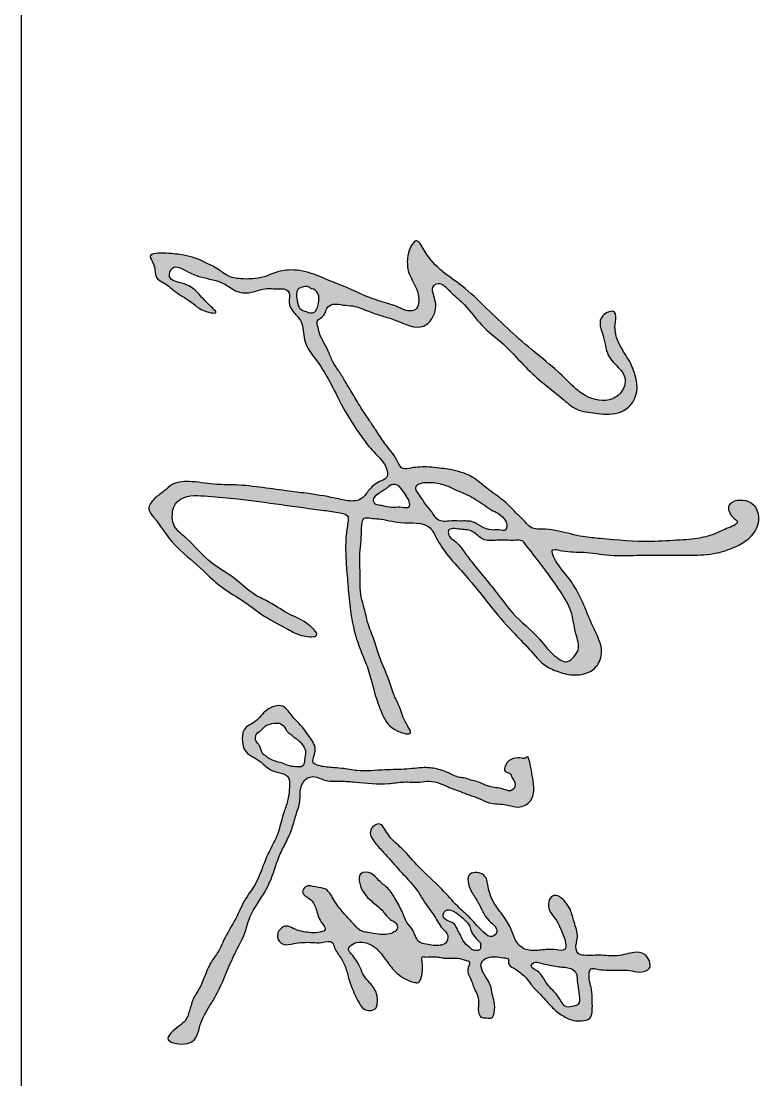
# Model space of a CAD drawing. Extents: x 174641 to 414490, y 73126 to 493158.
# Drawn here: x 190658 to 191432, y 174383 to 175493 of the extents above; entities that cross this region are included whole.
import ezdxf

# ---------------------------------------------------------------- set-up
doc = ezdxf.new("R2010")
doc.units = 0
doc.header["$LTSCALE"] = 1000
doc.header["$MEASUREMENT"] = 0
doc.layers.add('文字和字符', color=7, linetype='Continuous')

msp = doc.modelspace()

# ---------------------------------------------------------------- hatches: boundary and pattern name
at = {"layer": '文字和字符'}
h = msp.add_hatch(color=6, dxfattribs=at)
edge = h.paths.add_edge_path()
edge.add_spline(control_points=[(191281, 175177.8), (191281, 175177.5), (191282.1, 175152.6), (191295.8, 175139.9), (191302.5, 175121.2), (191304.9, 175103.3), (191295.2, 175084.5), (191275.5, 175080), (191257.3, 175082.5), (191239.9, 175084.4), (191223.1, 175100), (191203.5, 175114.2), (191183.2, 175133.7), (191164.3, 175155.5), (191140, 175172.7), (191125.8, 175194.5), (191110.3, 175206.5), (191102.6, 175215.5), (191095.4, 175219.2), (191086.8, 175213.8), (191094.2, 175199.4), (191092.2, 175184.1), (191076.3, 175166.7), (191055, 175179.1), (191036.3, 175184), (191021.3, 175188.9), (191008.3, 175195), (190995.4, 175195), (190985.9, 175197.9), (190977.7, 175192.9), (190977.1, 175185.5), (190972.3, 175182.1), (190967, 175178.4), (190969.8, 175171.4), (190970.9, 175164.5), (190975.3, 175156.4), (190980.5, 175147.1), (190984, 175136), (190991.2, 175126.5), (190997.6, 175115.8), (191005.4, 175102.9), (191013.8, 175088.7), (191022.3, 175075.7), (191030.7, 175063.4), (191039.6, 175048.7), (191050.6, 175037.6), (191056.7, 175022), (191067.4, 175025), (191076.1, 175025.8), (191086.2, 175026), (191095.9, 175024.2), (191106.3, 175023.7), (191116.9, 175021), (191132.6, 175016), (191146.8, 175002.2), (191164.9, 174990.4), (191176.5, 174977.9), (191185.7, 174969.1), (191193.6, 174959.7), (191207.4, 174961.2), (191225.3, 174958), (191244.2, 174952.6), (191276.8, 174949.7), (191310.9, 174946.4), (191347.1, 174949.1), (191371.3, 174950.2), (191387.9, 174956.7), (191398.3, 174961.7), (191413.2, 174966.9), (191401.4, 174974.1), (191395.6, 174990.2), (191419.3, 174992.8), (191431.2, 174981.1), (191432.4, 174964.3), (191421.6, 174949.9), (191405.6, 174941.1), (191385.1, 174934), (191364.9, 174933.1), (191345.7, 174933.3), (191326.8, 174933.2), (191302.7, 174933.5), (191275.5, 174932), (191248.5, 174937.5), (191231.1, 174936), (191211, 174941.7), (191221.2, 174921.4), (191232.3, 174910.1), (191245, 174889.4), (191252.8, 174868.2), (191262, 174849.4), (191269.2, 174831.2), (191259.9, 174811.1), (191239.6, 174806), (191222.1, 174810.3), (191204.5, 174817.8), (191190.9, 174835.5), (191170.1, 174855.6), (191148.4, 174881.7), (191127.3, 174909.1), (191106.3, 174930.9), (191094.5, 174947.8), (191084.8, 174969.7), (191057.4, 174964.8), (191037.6, 174971.6), (191025.5, 174971.5), (191016.5, 174973.7), (191014.7, 174962.3), (191015, 174952), (191012.5, 174934.7), (191013.8, 174914.1), (191012.8, 174893.2), (191018.3, 174876.4), (191021.1, 174861.3), (191028.4, 174845.3), (191033.7, 174824.7), (191043.2, 174805.7), (191048.2, 174787), (191056.3, 174771.8), (191058.7, 174759.9), (191070.9, 174743.4), (191045.6, 174749.5), (191036.8, 174764.6), (191028.2, 174788.5), (191023.5, 174811.6), (191013.6, 174833.2), (191007.1, 174853.3), (191002.7, 174875.8), (191000.9, 174899.5), (190998.4, 174926), (190997.7, 174949.7), (191000.3, 174965.5), (191001.5, 174975.5), (190988.9, 174978.7), (190953.2, 174982.4), (190904.1, 174991), (190855.4, 174994.7), (190830.3, 174997.4), (190817.8, 174985.7), (190816.2, 174975.6), (190817.2, 174962.4), (190836.6, 174947.5), (190854.1, 174925.6), (190882.4, 174910), (190899.7, 174892.4), (190921.2, 174883.3), (190938.5, 174870.3), (190955, 174865.4), (190974.8, 174846.8), (190950.6, 174848), (190935.7, 174857), (190913.1, 174868.1), (190892.3, 174885.1), (190866, 174899.8), (190843.1, 174923.6), (190815.1, 174945.6), (190802.5, 174967), (190789.1, 174982.3), (190798.1, 174993.8), (190807.7, 174999.6), (190817.5, 175009.9), (190837.2, 175011.4), (190858.8, 175006.8), (190884.9, 175007.5), (190911.1, 175004.3), (190936.6, 175000.7), (190963.2, 174997.5), (190985.7, 174993.7), (191003.8, 174989.1), (191016, 174991.7), (191022.5, 175002.2), (191030.9, 175010), (191042.2, 175013.3), (191042.1, 175028.6), (191027.6, 175040.1), (191011.7, 175061.8), (190996.3, 175085.1), (190983.2, 175113.1), (190969.5, 175136.2), (190952.8, 175155.9), (190954.8, 175177.1), (190943.7, 175187.2), (190937.2, 175197.5), (190941, 175207.1), (190935.1, 175212.9), (190925.7, 175212), (190913.6, 175213.8), (190900.5, 175208.3), (190884.7, 175207.5), (190869.7, 175220.8), (190849.5, 175223.6), (190833, 175229.5), (190816.8, 175240.3), (190810.8, 175220.8), (190829.5, 175219.3), (190843.3, 175209.5), (190850.8, 175199), (190868.6, 175184.4), (190846.6, 175189.6), (190838.8, 175197), (190829.8, 175203.1), (190821.4, 175207.9), (190814.6, 175213.9), (190808, 175218.8), (190797.3, 175223.8), (190800, 175236.1), (190788.7, 175250.1), (190813.4, 175250.1), (190826.1, 175248.2), (190840.8, 175245.4), (190851.9, 175239.4), (190863.8, 175234.4), (190874.2, 175225.2), (190887.5, 175222.6), (190900.6, 175222.8), (190912.2, 175224.3), (190924, 175229.9), (190940.7, 175233.7), (190962.1, 175229.7), (190982, 175220.4), (191003.6, 175212.6), (191023.1, 175202.3), (191041.3, 175197.7), (191053.9, 175193.5), (191061.8, 175189), (191072.1, 175189.2), (191077.3, 175203.5), (191070.8, 175216.9), (191063.4, 175230.2), (191062.5, 175242.9), (191063.9, 175253.7), (191073.2, 175266.9), (191089.2, 175234.5), (191115.6, 175222), (191154.2, 175183.7), (191186.5, 175153.5), (191219, 175128.1), (191235.3, 175111.2), (191252.4, 175096.8), (191273.6, 175092.9), (191288.9, 175103.9), (191295, 175123.9), (191271.5, 175137.5), (191270.5, 175161.7), (191259.5, 175182), (191283.3, 175194.4), (191281, 175177.9), (191281, 175177.8)], knot_values=[0, 0, 0, 0, 29.830329, 58.917813, 87.403057, 108.106156, 133.178165, 167.21185, 183.493575, 210.674955, 237.313626, 275.867732, 312.375317, 353.761043, 395.875537, 434.582879, 460.669761, 476.274997, 484.417806, 491.620343, 511.676156, 536.924503, 555.692553, 598.362356, 618.348177, 639.189191, 663.45492, 677.063063, 692.317653, 702.959274, 711.943659, 720.14469, 726.927846, 735.80548, 746.57076, 757.657127, 773.391329, 790.76732, 805.441898, 822.594095, 842.866694, 868.323001, 891.127033, 907.573393, 930.634575, 961.258613, 976.688727, 988.002723, 1001.170801, 1014.557807, 1029.617846, 1042.133039, 1057.768168, 1075.005198, 1109.99381, 1138.042246, 1164.89526, 1180.29965, 1191.874738, 1213.241442, 1232.349281, 1268.725268, 1294.322921, 1368.395782, 1410.724556, 1445.044845, 1469.944393, 1480.867815, 1499.328512, 1508.741629, 1526.286567, 1555.649157, 1570.573337, 1593.98259, 1617.984445, 1641.382666, 1669.439815, 1707.291974, 1725.035697, 1749.43332, 1786.029801, 1824.844218, 1863.911625, 1895.042411, 1908.396405, 1926.997455, 1954.733646, 1988.605585, 2022.407336, 2049.221687, 2076.673409, 2100.00089, 2131.565175, 2154.184674, 2175.023051, 2209.537897, 2244.846276, 2295.987218, 2350.394106, 2388.904508, 2420.906973, 2437.842954, 2481.538585, 2513.67034, 2525.068719, 2534.685067, 2544.923321, 2563.314623, 2581.768155, 2615.884833, 2650.046285, 2667.232328, 2688.872495, 2714.057646, 2739.784309, 2777.467879, 2801.534699, 2820.718126, 2846.219989, 2860.698517, 2879.243585, 2912.659008, 2940.608915, 2982.423161, 3010.685784, 3039.178412, 3070.401495, 3105.567192, 3138.040416, 3181.77967, 3202.070017, 3207.318711, 3220.228211, 3244.089956, 3371.102495, 3414.225609, 3453.462193, 3467.26996, 3480.300078, 3495.079726, 3519.973063, 3575.220664, 3613.131208, 3652.775903, 3675.917744, 3710.071084, 3737.577823, 3760.456026, 3779.026476, 3804.406012, 3842.427404, 3879.53793, 3916.903526, 3966.451123, 4017.131972, 4061.072175, 4074.638395, 4092.565028, 4109.947309, 4123.823044, 4149.665691, 4185.989873, 4217.238435, 4257.446297, 4295.790415, 4324.39685, 4369.00823, 4390.680082, 4401.809145, 4417.703641, 4439.204356, 4450.588858, 4460.404255, 4494.065203, 4522.530802, 4573.458554, 4609.521342, 4650.912748, 4685.917862, 4712.736046, 4730.120946, 4746.286022, 4759.95949, 4766.863435, 4776.672561, 4797.16942, 4817.291784, 4834.860476, 4859.323634, 4896.066848, 4914.918931, 4939.065769, 4952.349318, 4974.17708, 4996.946, 5022.500289, 5038.394722, 5059.260572, 5074.696393, 5090.132213, 5102.860644, 5115.363234, 5127.279907, 5137.839505, 5160.110254, 5171.91017, 5195.838718, 5221.384366, 5238.430758, 5255.298426, 5274.238989, 5291.838335, 5311.960699, 5328.55338, 5346.364767, 5359.960569, 5382.934513, 5416.477261, 5448.016954, 5474.30002, 5511.880375, 5539.40652, 5552.058861, 5566.94274, 5578.03298, 5588.729847, 5622.382906, 5636.081831, 5651.985781, 5673.57334, 5685.092373, 5703.046221, 5778.830378, 5827.289368, 5921.873186, 5965.463367, 5998.231583, 6019.778213, 6058.791881, 6074.951846, 6095.085564, 6133.666904, 6164.015928, 6195.290173, 6213.346315, 6227.672688, 6227.672688, 6227.672688, 6227.672688], degree=3, periodic=0)
edge = h.paths.add_edge_path(flags=16)
edge.add_spline(control_points=[(191166, 174969.1), (191165.9, 174969.2), (191158.6, 174978), (191150.5, 174980.4), (191142.6, 174986.7), (191135, 174991.4), (191126.1, 174996.7), (191115.8, 175000.5), (191105.7, 175005.9), (191096.7, 175008.4), (191089.6, 175009.7), (191083.2, 175009.6), (191077.8, 175009.1), (191072.9, 175007.6), (191070.8, 175001.2), (191077.1, 174995.3), (191081.4, 174986.5), (191088.5, 174979.5), (191092.6, 174971.4), (191099.8, 174968.1), (191108.1, 174969.6), (191118.8, 174968.8), (191131.1, 174969.7), (191140.7, 174962.8), (191150.1, 174958.9), (191158.2, 174960.3), (191166.3, 174958.2), (191167.7, 174964.1), (191166, 174969.1), (191166, 174969.1)], knot_values=[0, 0, 0, 0, 15.16178, 26.885115, 40.319645, 54.966413, 64.568744, 83.231373, 100.644648, 111.873825, 122.261764, 130.597594, 138.137919, 145.255344, 149.904189, 163.057972, 176.277051, 191.533217, 204.002706, 212.709306, 222.244258, 238.518955, 257.638434, 271.136509, 286.704711, 297.422187, 307.353728, 313.519692, 320.456367, 320.456367, 320.456367, 320.456367], degree=3, periodic=0)
edge = h.paths.add_edge_path(flags=16)
edge.add_spline(control_points=[(191184.9, 174947), (191185, 174946.8), (191201.8, 174925.4), (191212.8, 174910.8), (191224.7, 174893.2), (191236.4, 174874.4), (191237.8, 174853.6), (191244.6, 174836.2), (191237.7, 174826.9), (191230.3, 174819.2), (191213.8, 174828.9), (191200.1, 174849.2), (191174.5, 174868.9), (191157.9, 174892.6), (191143.5, 174910.2), (191131.6, 174924.5), (191122.3, 174937.1), (191115.2, 174947.1), (191106.9, 174951.1), (191103.9, 174962.7), (191120, 174959.9), (191132, 174960.1), (191141.7, 174947.5), (191155.1, 174949.1), (191166.4, 174949), (191174.6, 174948.5), (191180.3, 174949.4), (191184.8, 174947.1), (191184.9, 174947)], knot_values=[0, 0, 0, 0, 36.430419, 65.187197, 91.419752, 121.899033, 155.898168, 179.129599, 191.187594, 202.563458, 218.937757, 256.902618, 310.337733, 348.658026, 377.380118, 405.122206, 425.745844, 443.117225, 454.890005, 463.601594, 481.231921, 499.962837, 517.902498, 538.606138, 551.160941, 565.957672, 570.889886, 577.866804, 577.866804, 577.866804, 577.866804], degree=3, periodic=0)
edge = h.paths.add_edge_path(flags=16)
edge.add_spline(control_points=[(191049.8, 175007.2), (191049.9, 175007.2), (191059.5, 175001.3), (191062, 174994.9), (191065.5, 174989.6), (191065.9, 174981.8), (191056.3, 174984.4), (191048.8, 174983.3), (191040.8, 174984.4), (191034.4, 174986), (191029.1, 174986.3), (191026.7, 174990.3), (191028.2, 174995.2), (191033.3, 174998), (191037.8, 175001.2), (191042.7, 175004.1), (191044.8, 175007.8), (191049.7, 175007.2), (191049.8, 175007.2)], knot_values=[0, 0, 0, 0, 13.966431, 26.642221, 32.867363, 40.668687, 50.865474, 62.813241, 75.541774, 82.709236, 91.158043, 95.563358, 100.25464, 110.515602, 118.401257, 123.681007, 133.675528, 136.491121, 136.491121, 136.491121, 136.491121], degree=3, periodic=0)
edge = h.paths.add_edge_path(flags=16)
edge.add_spline(control_points=[(190962.8, 175212.6), (190962.9, 175212.6), (190972.4, 175207.1), (190970.1, 175198.6), (190968.6, 175192.2), (190966, 175187.5), (190960.4, 175186.8), (190956, 175189.1), (190950.4, 175190.6), (190948, 175196.1), (190947.1, 175203), (190945.3, 175212.5), (190954, 175214.5), (190958.5, 175215.5), (190962.8, 175212.6), (190962.8, 175212.6)], knot_values=[0, 0, 0, 0, 11.122688, 25.410392, 33.76565, 39.259742, 46.34399, 54.032835, 60.099225, 69.754386, 75.753906, 90.734986, 100.54138, 106.793197, 112.698594, 112.698594, 112.698594, 112.698594], degree=3, periodic=0)
h = msp.add_hatch(color=6, dxfattribs=at)
edge = h.paths.add_edge_path()
edge.add_spline(control_points=[(191189.5, 174721.7), (191189.6, 174721.4), (191195.5, 174696.4), (191197.3, 174676.7), (191179.4, 174667.1), (191165, 174673.3), (191150.3, 174671.8), (191138.2, 174678.5), (191128, 174681.7), (191116.4, 174686.4), (191106.1, 174689.9), (191095.7, 174694.9), (191086.4, 174697), (191073.6, 174694.7), (191059.5, 174696.3), (191037.2, 174692.2), (191015, 174695.1), (190992.4, 174696.6), (190977.5, 174695.8), (190967.1, 174701.7), (190956.4, 174700.6), (190949.7, 174688.9), (190951.4, 174674.6), (190945.5, 174660.3), (190942.1, 174644.8), (190934.9, 174630.8), (190926, 174613.1), (190921.8, 174596.2), (190913.7, 174580.2), (190905.8, 174568), (190896.7, 174553.6), (190892.7, 174534.5), (190882, 174516.8), (190872.5, 174493.5), (190864.3, 174473.9), (190852.4, 174455.8), (190845.3, 174442.2), (190841.8, 174422.4), (190825.1, 174418.9), (190806.5, 174426.2), (190821.6, 174438.3), (190831, 174445.2), (190835, 174455.8), (190837.5, 174468), (190844.9, 174478.4), (190850.5, 174491.3), (190855.7, 174506.1), (190865.7, 174517.7), (190872.2, 174534.7), (190883.4, 174551), (190891.5, 174572), (190904.6, 174588.2), (190910.9, 174605.7), (190917.7, 174623), (190926.9, 174638.1), (190930.3, 174653), (190934.2, 174665.9), (190938.6, 174677.6), (190939.5, 174689.4), (190939.7, 174702.4), (190928.7, 174705.1), (190917.5, 174707.8), (190907.9, 174719.7), (190892.3, 174724.9), (190889.8, 174738.7), (190889.6, 174752.4), (190905.7, 174758.3), (190913.5, 174772.2), (190932.4, 174778.7), (190942.4, 174763.3), (190952.9, 174754.2), (190961, 174741.3), (190970.1, 174730.3), (190961.2, 174715.9), (190972.9, 174711.5), (190982.3, 174710.8), (190996.1, 174709.8), (191014.4, 174705.7), (191037.4, 174708.8), (191061.7, 174708.2), (191081.1, 174711.6), (191095.8, 174709), (191107.2, 174704.8), (191115.4, 174700.1), (191123.8, 174699.9), (191129.7, 174697.2), (191137.5, 174696), (191144.2, 174692.6), (191151, 174689.8), (191157.9, 174689.5), (191164.8, 174687.6), (191173.2, 174684.9), (191177.5, 174693.8), (191172.6, 174699), (191171.1, 174705.3), (191162.6, 174705.6), (191166.7, 174717.2), (191174.5, 174720.7), (191181.6, 174720.8), (191186.1, 174719.8), (191189.5, 174721.7), (191189.5, 174721.7)], knot_values=[0, 0, 0, 0, 31.567408, 64.804615, 84.514899, 102.449572, 127.665217, 143.393176, 158.761139, 172.306084, 195.386314, 203.777391, 220.63047, 233.896682, 257.032253, 279.176201, 327.700844, 348.661996, 374.096735, 388.033075, 396.915328, 415.877792, 435.250381, 456.66983, 478.431065, 501.305126, 522.015154, 560.722472, 573.046245, 596.2976, 621.456877, 643.421109, 676.452722, 706.559804, 747.979879, 764.804525, 796.369237, 812.756663, 842.42195, 854.740888, 879.873646, 891.588111, 907.370515, 923.988969, 943.623296, 959.405623, 982.733778, 1008.381509, 1021.700495, 1058.208083, 1090.24983, 1114.093944, 1144.201026, 1166.925646, 1191.573171, 1217.002209, 1229.971469, 1248.063792, 1268.029249, 1281.440462, 1294.753802, 1308.690116, 1329.858381, 1355.865323, 1368.43417, 1386.209945, 1406.30905, 1430.06276, 1453.845898, 1470.989804, 1499.087867, 1512.54167, 1535.266273, 1553.042048, 1560.571233, 1580.172383, 1594.917168, 1617.197884, 1657.975453, 1689.943564, 1718.67234, 1738.776712, 1751.36341, 1769.195262, 1777.025624, 1785.794542, 1795.901638, 1809.568461, 1816.675984, 1826.397683, 1837.686133, 1847.881877, 1857.816128, 1868.115168, 1875.917125, 1881.585263, 1896.597226, 1905.82176, 1918.671785, 1923.218896, 1927.782629, 1927.782629, 1927.782629, 1927.782629], degree=3, periodic=0)
edge = h.paths.add_edge_path(flags=17)
edge.add_spline(control_points=[(190935.1, 174751.4), (190935.1, 174751.5), (190931.4, 174757.2), (190925.4, 174757.3), (190919.7, 174756.8), (190913.4, 174754.6), (190910.2, 174749.3), (190905.1, 174747.1), (190903.6, 174742.8), (190903.6, 174739), (190906, 174736.2), (190908.6, 174733), (190909.5, 174729.3), (190911, 174725.2), (190914.7, 174722.7), (190918.9, 174719.3), (190925.9, 174716.7), (190933.7, 174714.7), (190941.8, 174711.2), (190947.7, 174711.6), (190955.1, 174710.8), (190954.8, 174720.9), (190957.3, 174728.6), (190953.1, 174734.2), (190950.1, 174738.3), (190946.6, 174740.9), (190943.1, 174743), (190940.9, 174745.8), (190937.5, 174747.1), (190935.1, 174751.4), (190935.1, 174751.4)], knot_values=[0, 0, 0, 0, 9.663903, 14.696519, 25.589324, 33.287033, 41.448102, 50.312117, 54.669885, 59.317586, 65.471876, 69.610934, 76.339168, 81.250991, 86.994431, 94.228062, 103.814692, 117.550507, 128.275999, 139.362893, 142.658643, 157.109971, 167.517587, 177.222957, 183.783609, 188.977779, 195.04957, 200.641099, 203.083872, 211.139425, 211.139425, 211.139425, 211.139425], degree=3, periodic=0)
h = msp.add_hatch(color=6, dxfattribs=at)
edge = h.paths.add_edge_path()
edge.add_spline(control_points=[(191224.3, 174573.9), (191224.4, 174573.8), (191236, 174561.3), (191237, 174548.2), (191243.2, 174534), (191238.4, 174523), (191241.6, 174514.7), (191251.4, 174513.2), (191264.7, 174514.6), (191279.7, 174512.4), (191292, 174515), (191301.3, 174517.5), (191313.7, 174516.7), (191321.3, 174499.1), (191306, 174494.9), (191295.6, 174498.7), (191283.7, 174498.3), (191271.5, 174498), (191262.8, 174499), (191254.9, 174500.9), (191252, 174490.5), (191256.6, 174480.2), (191256.5, 174466.5), (191257, 174456.8), (191255.4, 174446.2), (191245.4, 174445), (191236.7, 174445.2), (191227, 174449.2), (191217, 174456.4), (191208.7, 174465.9), (191200.3, 174475), (191192.3, 174482.8), (191187.5, 174491.1), (191180.9, 174495.5), (191176.1, 174500.4), (191167.5, 174502.9), (191170.3, 174510.8), (191158.6, 174511.5), (191150.1, 174513.9), (191138.4, 174506.6), (191141.3, 174497.3), (191145.8, 174490.2), (191150.6, 174482.7), (191151.7, 174473.5), (191154.5, 174464), (191154.9, 174455.8), (191152.1, 174446.8), (191145.6, 174448.6), (191139.4, 174447.9), (191136.2, 174456.9), (191138.6, 174465.3), (191135.7, 174474.5), (191132.1, 174480.5), (191130.1, 174487.6), (191126.4, 174493.9), (191126, 174500.7), (191129.5, 174507.5), (191122.2, 174508.6), (191117.2, 174511.3), (191109.8, 174510.8), (191104.5, 174510.7), (191099.1, 174511.2), (191094.1, 174512.4), (191089.2, 174512.1), (191085.1, 174512.3), (191082.2, 174511.9), (191077.1, 174513.8), (191079.2, 174503.7), (191078.8, 174496.7), (191078.1, 174489.9), (191074.6, 174484.6), (191063.4, 174486.5), (191051.1, 174494.3), (191040.1, 174509.2), (191032.1, 174520.8), (191020, 174527.6), (191008.3, 174528.9), (190999.5, 174520.3), (191005.2, 174514.5), (191009.1, 174508.6), (191014.1, 174501.2), (191016.6, 174491.9), (191024.6, 174484.3), (191031.6, 174474.9), (191031.8, 174465.2), (191030.2, 174455.9), (191018.8, 174454.8), (191011, 174465.1), (191005.7, 174476.6), (191001.1, 174490.3), (190998.5, 174501.4), (190993.2, 174512.1), (190987, 174518.9), (190984.6, 174530.4), (190972.9, 174526.4), (190960.3, 174527.8), (190946.7, 174527.3), (190933, 174523.2), (190924.9, 174532.5), (190928.6, 174541.5), (190936.3, 174545.8), (190946.3, 174539.9), (190957.8, 174537.7), (190968.3, 174537.3), (190980.5, 174539.9), (190969.7, 174550.9), (190968.1, 174561.9), (190962.6, 174573.5), (190950.7, 174578), (190956.9, 174588.4), (190967.1, 174584.8), (190979.8, 174584.5), (190985.1, 174572), (190992.2, 174562.5), (190999.8, 174554.2), (191007.1, 174546.2), (191013.8, 174538.5), (191023.3, 174537.7), (191032, 174535.6), (191041.6, 174535.3), (191048.3, 174537.5), (191053.4, 174541.5), (191051.7, 174548.3), (191043.7, 174550.8), (191038.6, 174559.2), (191031.8, 174566), (191024.1, 174571.3), (191017.3, 174578.8), (191012.4, 174587.9), (191011.8, 174602.2), (191026.7, 174600.9), (191032.9, 174591.3), (191043.8, 174584.3), (191051.1, 174571.6), (191058.1, 174559.8), (191061.6, 174547.8), (191070.5, 174540), (191072.3, 174527.4), (191085.3, 174525.1), (191094.4, 174523), (191104.2, 174526.3), (191107.1, 174535.7), (191097.5, 174543.2), (191090.5, 174557.6), (191081.2, 174568.6), (191072.8, 174583), (191064.3, 174592.9), (191050.9, 174606.8), (191040.1, 174619.7), (191028.8, 174631.2), (191020.7, 174644.5), (191034.9, 174655.7), (191042.7, 174637.9), (191057.2, 174626.9), (191074.9, 174605.3), (191096.9, 174586.6), (191113.9, 174566.3), (191130.2, 174552.1), (191139.5, 174540.7), (191151, 174530.9), (191160.5, 174540.9), (191143.6, 174552), (191139.1, 174567.9), (191128.5, 174581.1), (191122.7, 174602.5), (191145.9, 174600.4), (191147.4, 174582.4), (191153.4, 174567.1), (191165.4, 174553.6), (191172.7, 174540), (191176.9, 174525.7), (191189.2, 174517.7), (191204, 174519.5), (191215.4, 174520.7), (191229.3, 174517.5), (191228.8, 174530.6), (191224.2, 174539.8), (191219.4, 174551.1), (191211.5, 174559.2), (191209.6, 174569.6), (191215.6, 174579.1), (191224.2, 174574), (191224.3, 174573.9)], knot_values=[0, 0, 0, 0, 21.814226, 40.014518, 62.705103, 80.181203, 87.059593, 95.960741, 117.525979, 144.48919, 157.446323, 169.514731, 184.787555, 205.834293, 221.965238, 235.360358, 252.742704, 270.71375, 285.202589, 292.391017, 298.294038, 323.168932, 339.890762, 353.677583, 365.620364, 378.129251, 389.526685, 402.989381, 420.611403, 440.531037, 455.37129, 472.336878, 486.5792, 494.822314, 504.352288, 516.704907, 522.699181, 530.27695, 553.639261, 565.149337, 577.864888, 587.528817, 601.603428, 613.797645, 625.753182, 641.937729, 649.9788, 657.766267, 665.645468, 673.686615, 691.069983, 702.267642, 712.223711, 720.551303, 732.907569, 741.299569, 750.370401, 754.159277, 767.819998, 775.008381, 783.993926, 790.014194, 797.893351, 805.081778, 810.473088, 814.666318, 817.720913, 829.769177, 838.760629, 852.283854, 856.964277, 862.355586, 894.641394, 917.573479, 938.655869, 952.338385, 974.413595, 984.091028, 992.098792, 1002.565424, 1015.429981, 1028.359865, 1041.617731, 1060.692449, 1075.149999, 1081.330321, 1097.650211, 1107.252151, 1133.82575, 1149.932866, 1167.658992, 1180.945792, 1198.851742, 1207.212315, 1222.48382, 1236.906949, 1263.262694, 1278.557776, 1291.815576, 1304.435541, 1313.922398, 1324.654884, 1349.142625, 1361.020488, 1372.838601, 1385.371679, 1406.33795, 1423.525104, 1437.340436, 1446.079862, 1461.351368, 1476.168885, 1496.200813, 1510.803882, 1526.560496, 1542.662576, 1557.114579, 1565.766985, 1581.249459, 1594.824166, 1604.755407, 1610.756543, 1619.414177, 1627.419657, 1643.634371, 1658.03725, 1667.713087, 1682.728431, 1698.677316, 1713.209272, 1728.480822, 1743.495369, 1760.340716, 1781.062409, 1803.083586, 1817.90876, 1831.829559, 1851.204785, 1861.937228, 1882.369986, 1890.726834, 1902.273459, 1915.005119, 1936.427946, 1969.389218, 1974.338724, 2005.754245, 2023.168452, 2055.026844, 2074.268902, 2093.867831, 2107.78631, 2127.599717, 2153.412209, 2189.440129, 2240.453356, 2274.08225, 2299.89394, 2328.106323, 2341.387876, 2350.989816, 2370.530551, 2403.28468, 2421.19063, 2445.869309, 2466.302067, 2483.491087, 2513.600141, 2534.81948, 2557.988589, 2577.732832, 2594.915337, 2613.696208, 2636.660478, 2648.798069, 2658.352665, 2679.53953, 2695.582632, 2708.030864, 2726.091721, 2735.787779, 2747.159611, 2747.159611, 2747.159611, 2747.159611], degree=3, periodic=0)
edge = h.paths.add_edge_path(flags=16)
edge.add_spline(control_points=[(191139.3, 174527.2), (191139.3, 174527.3), (191133.6, 174533.2), (191130, 174537.3), (191128.5, 174545.1), (191123.7, 174550.5), (191118.4, 174555), (191114.2, 174558.6), (191109.5, 174561), (191104, 174562.3), (191100.8, 174558.2), (191100.2, 174553.3), (191105.3, 174549.5), (191111.1, 174548.1), (191114.6, 174543.2), (191116.4, 174538.4), (191119.5, 174534), (191121.6, 174527.3), (191127, 174523.4), (191131.2, 174519.1), (191135.4, 174518.5), (191140.3, 174519.8), (191139.5, 174523.4), (191139.4, 174527.2), (191139.3, 174527.2)], knot_values=[0, 0, 0, 0, 8.439041, 20.62857, 28.097042, 39.877603, 49.765051, 57.178901, 62.854461, 72.258155, 76.58164, 82.950578, 90.312624, 100.188639, 107.6845, 114.090351, 121.535477, 130.11106, 142.317774, 148.462757, 154.387511, 159.526625, 165.895648, 169.459976, 169.459976, 169.459976, 169.459976], degree=3, periodic=0)
edge = h.paths.add_edge_path(flags=16)
edge.add_spline(control_points=[(191238.3, 174497.2), (191238.3, 174497.2), (191232.3, 174501.2), (191226.8, 174501.4), (191219.6, 174501.9), (191211.3, 174503.6), (191203.4, 174505.4), (191196.2, 174507.5), (191190.3, 174501.4), (191200, 174497.9), (191205.3, 174491), (191209.6, 174482.4), (191217.4, 174475.6), (191222.8, 174468.1), (191228.2, 174457.8), (191236.3, 174460.4), (191244.2, 174462), (191242.9, 174476.9), (191240.2, 174487.2), (191240.5, 174495.1), (191238.3, 174497.1), (191238.3, 174497.2)], knot_values=[0, 0, 0, 0, 9.334311, 17.140719, 26.361451, 38.018579, 52.789195, 61.01517, 67.124154, 79.068588, 89.242621, 105.885881, 117.802758, 131.460083, 146.451071, 157.202444, 163.309657, 177.435607, 205.630785, 210.588468, 213.165382, 213.165382, 213.165382, 213.165382], degree=3, periodic=0)

# ---------------------------------------------------------------- linework, layer by layer
msp.add_line((190658.2, 180989), (190658.2, 172989))
at = {"layer": '文字和字符', "color": 6}
for points, start_tangent, end_tangent in [([(191281, 175177.8), (191284.2, 175156.5), (191294.8, 175138.4), (191302.3, 175119.3), (191303.3, 175104.4), (191294.8, 175088.5), (191271.4, 175081), (191259.8, 175082.1), (191240.6, 175086.3), (191225.1, 175097.7), (191203.5, 175115), (191184.3, 175133.1), (191163.6, 175154.5), (191140.8, 175174.6), (191122.7, 175195.8), (191108.9, 175208.6), (191100.7, 175216.2), (191095.1, 175218.2), (191090.6, 175215.5), (191091.9, 175201.1), (191089.8, 175183.1), (191080.2, 175173.5), (191050.1, 175179.8), (191036.4, 175184.1), (191022.2, 175189), (191005.6, 175194.5), (190995.8, 175195.5), (190984.9, 175196.3), (190978.5, 175192), (190976.2, 175185.9), (190971.9, 175181.9), (190968.5, 175178.4), (190969.3, 175172.1), (190971.3, 175164.6), (190974.8, 175157.4), (190980, 175147.3), (190984.9, 175135.8), (190990.7, 175126.9), (190997.2, 175116.5), (191004.7, 175103.9), (191014.2, 175088.2), (191023.2, 175074.4), (191029.8, 175064.6), (191039, 175050.8), (191052, 175032.9), (191058.6, 175024), (191066.7, 175024.6), (191076.1, 175025.7), (191085.8, 175025.7), (191096.6, 175024.4), (191105.5, 175023.5), (191116.5, 175021), (191128.2, 175016.7), (191148.5, 175001.8), (191164.6, 174989.6), (191178.5, 174976.1), (191186.3, 174968.2), (191192.4, 174962.5), (191207.7, 174960.4), (191221.3, 174958.5), (191246.9, 174952.8), (191265.2, 174950.7), (191318.5, 174947.6), (191349, 174949.1), (191373.5, 174952), (191390.4, 174958), (191397.6, 174961.2), (191408.8, 174968.4), (191404, 174973.2), (191400, 174985.2), (191420.8, 174989.2), (191428.8, 174982), (191430.4, 174965.2), (191420.8, 174950.8), (191406.4, 174942), (191387.2, 174935.6), (191360.1, 174933.2), (191347.3, 174933.2), (191329.7, 174933.2), (191303.3, 174933.2), (191275.3, 174933.2), (191247.4, 174936.4), (191225, 174938), (191215.4, 174938.8), (191219.4, 174926), (191231.4, 174910), (191244.2, 174889.2), (191253.8, 174866.8), (191261.8, 174849.3), (191266.5, 174830.1), (191259.4, 174814.9), (191237.8, 174807.7), (191221.8, 174810.9), (191208.2, 174817.3), (191190.6, 174834.9), (191173, 174853.3), (191149.1, 174881.2), (191124.3, 174911.6), (191105.9, 174932.4), (191093.1, 174951.6), (191086.7, 174962), (191055.7, 174967.5), (191032.9, 174971.3), (191024.7, 174972), (191017.8, 174972), (191015.2, 174965), (191014.6, 174951.8), (191013.4, 174938.6), (191013.4, 174914), (191014.6, 174889.4), (191017.8, 174877.4), (191021.5, 174862.3), (191027.8, 174845.3), (191033.5, 174827.6), (191043.6, 174802.4), (191049.3, 174786), (191054.9, 174773.4), (191061.9, 174756.4), (191066.3, 174746.9), (191053, 174748.8), (191036.7, 174766.5), (191029.7, 174785.4), (191021.5, 174814.4), (191014, 174833.3), (191007.7, 174852.8), (191003.3, 174874.9), (191000.8, 174900.1), (190998.9, 174923.4), (190998.9, 174954.9), (191000.8, 174969.4), (191000.8, 174973.2), (190992.6, 174977.6), (190975.6, 174980.2), (190884.8, 174992.2), (190853.9, 174995), (190825.7, 174992.2), (190818.7, 174985.1), (190816.6, 174976), (190818, 174965.4), (190830, 174952), (190858.8, 174924.6), (190881.3, 174909.1), (190903.8, 174891.5), (190918.6, 174883.8), (190939.7, 174871.1), (190957.3, 174862), (190967.8, 174849.3), (190954.5, 174848.6), (190937.6, 174855.6), (190913.7, 174869), (190891.9, 174884.5), (190869.3, 174899.3), (190842.6, 174922.9), (190815.9, 174947.8), (190796.9, 174973.2), (190792, 174981.6), (190798.3, 174992.9), (190808.1, 175000.6), (190815.9, 175006.9), (190834.2, 175010.5), (190860.2, 175007.7), (190882.7, 175006.9), (190911.5, 175004.1), (190938.9, 175000.4), (190959.4, 174997.8), (190991, 174992.2), (191006.5, 174990.1), (191014.2, 174992.2), (191022, 175000.6), (191033.9, 175010.5), (191041, 175014.7), (191041.7, 175021.7), (191027.7, 175041.5), (191014.9, 175057.6), (190995.2, 175088.6), (190983.4, 175111.7), (190967.8, 175137.2), (190955.2, 175159), (190951.6, 175178), (190943.9, 175187.8), (190939, 175198.4), (190939, 175208.2), (190935.5, 175211.8), (190928.4, 175212.5), (190913.7, 175212.5), (190899.6, 175208.9), (190886.9, 175208.9), (190871.5, 175217.4), (190846.1, 175225.1), (190833.5, 175230.1), (190816.6, 175234.3), (190813.8, 175225.1), (190827.8, 175218.1), (190841.9, 175209.7), (190854.6, 175196.3), (190862.3, 175187.8), (190847.5, 175190.6), (190838.4, 175197), (190829.3, 175203.3), (190821.5, 175208.2), (190814.5, 175213.9), (190807.4, 175218.8), (190801.1, 175223), (190796.9, 175238.5), (190793.4, 175246.3), (190810.3, 175249.8), (190828.5, 175247.7), (190840.5, 175244.8), (190851.6, 175239.8), (190863.7, 175233.6), (190874.3, 175226.5), (190888.3, 175223), (190900.3, 175223), (190913, 175225.1), (190922.1, 175228.7), (190938.3, 175232.2), (190962.2, 175228.7), (190983.3, 175220.2), (191000.9, 175213.2), (191025.7, 175202.4), (191044.7, 175196.5), (191053.2, 175193.4), (191063.3, 175189.6), (191071.2, 175190.6), (191074.6, 175197.5), (191068.4, 175221), (191064.3, 175229.9), (191062.9, 175241.3), (191066.4, 175256.5), (191071.9, 175262.7), (191080.5, 175253), (191120.2, 175215.6), (191146, 175192), (191196.4, 175146.1), (191220.5, 175125.9), (191237.5, 175109.6), (191249.9, 175100.3), (191277.9, 175097.2), (191287.2, 175104.2), (191291.1, 175118.1), (191274.8, 175140.7), (191268.6, 175161.6), (191267.8, 175184.2), (191280.2, 175188.1), (191281, 175177.8)], (-0.173097, -0.984905), (-0.173097, -0.984905)), ([(190962.8, 175212.6), (190969.1, 175207.6), (190969.8, 175197.3), (190968.1, 175191.6), (190965.8, 175188.3), (190960.8, 175187.3), (190955.6, 175189.1), (190951.6, 175190.8), (190948.1, 175196.8), (190947.3, 175201.1), (190948.1, 175211.9), (190954.6, 175214.6), (190959.1, 175214.6), (190962.8, 175212.6)], (0.995785, -0.091716), (0.995785, -0.091716)), ([(191049.8, 175007.2), (191057.9, 175001.2), (191062.9, 174993.6), (191064.9, 174989.6), (191064.7, 174984), (191057.4, 174983.7), (191048.7, 174983.7), (191039.6, 174984.7), (191034.6, 174985.8), (191028.7, 174987.5), (191027.2, 174990.3), (191028, 174993.6), (191033.6, 174998.4), (191038.4, 175001.5), (191041.5, 175003.7), (191047.7, 175007.3), (191049.8, 175007.2)], (0.99378, 0.111358), (0.99378, 0.111358)), ([(191166, 174969.1), (191158.3, 174976.9), (191150.8, 174980.9), (191142.8, 174986.3), (191134, 174992), (191127.9, 174995.5), (191115.6, 175000.9), (191104.2, 175006.1), (191096.4, 175008.3), (191089, 175009.5), (191083, 175009.5), (191077.6, 175008.9), (191073, 175006.6), (191071.9, 175003.5), (191076.5, 174995.2), (191081.6, 174987.2), (191088.5, 174978.6), (191093.9, 174971.4), (191099.6, 174968.8), (191106.5, 174969.1), (191118.2, 174969.1), (191131.9, 174968), (191140.5, 174963.4), (191151.1, 174959.7), (191158.8, 174959.7), (191166, 174960), (191167.1, 174964.3), (191166, 174969.1)], (-0.542256, 0.840213), (-0.542256, 0.840213)), ([(191184.9, 174947), (191201, 174926.3), (191213.4, 174909.7), (191224, 174894.1), (191234.3, 174874.7), (191239.6, 174850.8), (191241.9, 174834.2), (191237.3, 174826.8), (191230.9, 174821.7), (191219.8, 174825.9), (191201, 174845.7), (191173.4, 174872.6), (191156.3, 174894.2), (191143.3, 174910.4), (191130.7, 174925.9), (191121.8, 174937.8), (191113.6, 174947.3), (191107.2, 174952.8), (191105.9, 174958.9), (191118.5, 174960.5), (191131.7, 174957.9), (191142, 174950.2), (191156.9, 174948.9), (191166, 174948.9), (191176.6, 174948.9), (191180.2, 174948.9), (191184.9, 174947)], (0.612093, -0.790786), (0.612093, -0.790786)), ([(191189.5, 174721.7), (191194.3, 174699.4), (191191.9, 174675.6), (191179.2, 174669.2), (191166.5, 174671.6), (191148.5, 174673.8), (191138, 174678.2), (191127.6, 174682), (191118.5, 174685.5), (191103, 174691.5), (191097.4, 174693.9), (191085.5, 174696.3), (191076, 174695.5), (191059.3, 174695.5), (191043.4, 174693.9), (191008.5, 174695.5), (190993.4, 174696.3), (190975.2, 174697.8), (190965.6, 174701), (190959.3, 174700.2), (190951.3, 174689.1), (190950.2, 174675.2), (190946, 174660.3), (190941.5, 174645.3), (190934.7, 174630.3), (190928.3, 174616.8), (190918.8, 174590.6), (190914.8, 174582.7), (190906.1, 174568.4), (190897.4, 174552.5), (190892.6, 174537.4), (190882.3, 174515.9), (190873.5, 174496.1), (190860.8, 174469), (190854.5, 174458.7), (190845, 174438.1), (190841, 174426.9), (190820.3, 174421.4), (190812.4, 174425.3), (190823.5, 174439.6), (190829.9, 174445.2), (190834.6, 174455.5), (190838.1, 174467), (190845, 174479.4), (190849.7, 174489.7), (190856.4, 174505.1), (190866.4, 174520.7), (190870.4, 174529.4), (190883.1, 174552.5), (190893.4, 174573.1), (190902.9, 174587.4), (190911.6, 174607.3), (190918, 174622.4), (190925.9, 174638.3), (190931.2, 174655.8), (190933.9, 174664.8), (190937.8, 174677.2), (190939.4, 174691.5), (190937.8, 174701), (190929.1, 174705), (190919.6, 174708.2), (190907.7, 174717.7), (190892.6, 174728.8), (190890.2, 174737.6), (190891.8, 174750.3), (190903.4, 174758.9), (190915.6, 174770.9), (190932.3, 174774.9), (190941, 174766.2), (190954.5, 174751.1), (190960.1, 174743.1), (190966.4, 174728), (190964.8, 174715.3), (190969.7, 174712.8), (190983.6, 174710.7), (190994.2, 174709.8), (191010.1, 174707.4), (191039.5, 174708.2), (191062.5, 174709), (191083.1, 174710.6), (191097.4, 174708.2), (191105.9, 174705), (191117.9, 174700.3), (191123.5, 174699.5), (191129.5, 174697.6), (191136.5, 174695.8), (191145.6, 174692), (191150.5, 174690.3), (191157.4, 174689.3), (191165.3, 174687.4), (191172.6, 174686.8), (191175.9, 174693.2), (191172.8, 174699.9), (191169.9, 174704.7), (191166.1, 174706.1), (191168.2, 174716.7), (191174, 174720), (191183.2, 174720.4), (191186.5, 174720.4), (191189.5, 174721.7)], (0.327011, -0.945021), (0.327011, -0.945021)), ([(190935.1, 174751.4), (190930.4, 174756.5), (190926.8, 174757.2), (190919, 174756.3), (190913.9, 174754.1), (190909.8, 174749.9), (190904.9, 174745.8), (190903.8, 174742.9), (190903.9, 174739.5), (190906.3, 174735.8), (190908, 174733.4), (190909.7, 174728.8), (190911.2, 174725.6), (190914.3, 174722.9), (190918.6, 174719.9), (190924.9, 174717.2), (190934.4, 174714.3), (190941.7, 174711.9), (190949.7, 174711.4), (190952.1, 174711.4), (190955.5, 174721.2), (190956.1, 174728.7), (190952.7, 174734.8), (190949.7, 174738.4), (190946.7, 174740.7), (190943.2, 174743.3), (190940.2, 174746), (190938.7, 174746.8), (190935.1, 174751.4)], (-0.541945, 0.840414), (-0.541945, 0.840414)), ([(191224.3, 174573.9), (191233.8, 174561.4), (191237.7, 174548.9), (191241.1, 174532.9), (191239.8, 174520.4), (191241.9, 174515.9), (191248, 174513.9), (191263.6, 174513.9), (191283, 174513.4), (191292.2, 174515.1), (191300.7, 174516.9), (191311.5, 174514.7), (191316.7, 174500.5), (191305.9, 174496.2), (191296.4, 174497.9), (191283.8, 174498.3), (191270.9, 174498.3), (191260.5, 174499.6), (191255.4, 174499.6), (191253.6, 174495.7), (191255.9, 174478), (191256.7, 174465.9), (191256.7, 174456), (191254.1, 174447.8), (191245.4, 174445.2), (191237.2, 174445.6), (191228.2, 174449.1), (191217.8, 174456.4), (191207.9, 174466.8), (191200.6, 174474.6), (191192.3, 174483.6), (191186, 174491.7), (191181.4, 174495.4), (191175.9, 174499.6), (191169, 174505.2), (191169, 174509.6), (191163.8, 174511.3), (191147, 174511.3), (191140.5, 174506.1), (191141.8, 174497), (191145.3, 174491), (191150, 174482), (191152, 174473.5), (191153.9, 174465.1), (191153.9, 174453.4), (191151.3, 174448.2), (191145.7, 174448.2), (191140.1, 174449.1), (191137.5, 174454.3), (191137.5, 174466.8), (191135.3, 174474.6), (191132.2, 174481), (191130.2, 174486.7), (191126.7, 174494.9), (191126.7, 174500.9), (191127.6, 174507.4), (191125, 174508.3), (191115.5, 174510.8), (191110.3, 174510.8), (191103.8, 174510.8), (191099.5, 174511.3), (191093.9, 174512.1), (191088.7, 174512.1), (191084.8, 174512.1), (191081.8, 174512.1), (191079.7, 174512.6), (191078.8, 174503.9), (191078.8, 174497.5), (191076.6, 174488), (191074.5, 174485.4), (191070.6, 174485.4), (191050.3, 174496.7), (191039.9, 174509.6), (191030.1, 174521.2), (191021.6, 174526.1), (191005.7, 174525.5), (191001.4, 174520), (191004.4, 174515.1), (191008.9, 174509), (191013.6, 174501), (191017.3, 174492.5), (191023.4, 174485.1), (191030.7, 174473.5), (191031.3, 174463.1), (191030.1, 174458.8), (191018.5, 174457), (191013.6, 174461.9), (191005.1, 174479), (191001.4, 174490), (190997.7, 174502.3), (190993.4, 174510.8), (190986.7, 174521.8), (190984.3, 174527.3), (190973.3, 174527.3), (190962.9, 174527.3), (190943.9, 174526.1), (190932.9, 174525.5), (190926.8, 174532.8), (190929.9, 174541.4), (190936, 174544.5), (190943.3, 174542), (190960.4, 174537.7), (190969, 174537.7), (190976.9, 174540.8), (190972.6, 174548.7), (190967.1, 174562.8), (190960.4, 174573.2), (190953.1, 174580), (190956.1, 174585.5), (190967.1, 174585.5), (190977.5, 174583), (190986.1, 174571.4), (190992.2, 174562.8), (190999.7, 174554.3), (191007.5, 174545.7), (191015.4, 174539), (191021.6, 174537.7), (191032.6, 174535.9), (191042.3, 174535.9), (191049.1, 174538.3), (191052.1, 174541.4), (191050.9, 174547.5), (191046, 174550.6), (191038.1, 174559.1), (191030.7, 174566.5), (191025.2, 174570.8), (191017.9, 174578.7), (191013, 174589.1), (191014.2, 174599.5), (191025.2, 174599.5), (191033.2, 174592.2), (191042.3, 174584.2), (191050.9, 174572), (191058.2, 174557.9), (191062.5, 174548.1), (191068.6, 174540.2), (191075.4, 174527.9), (191082.7, 174525.5), (191097.4, 174524.3), (191102.9, 174526.7), (191105.3, 174534.7), (191099.8, 174542), (191091.3, 174554.9), (191077.8, 174574.4), (191076, 174577.5), (191061.9, 174595.2), (191053.4, 174604.4), (191038.1, 174621.6), (191028.9, 174632), (191024.6, 174645.4), (191032.6, 174651.5), (191042.3, 174641.1), (191055.2, 174627.7), (191072.9, 174608.7), (191099.2, 174583), (191115.7, 174565.3), (191129.2, 174552.4), (191143.2, 174537.7), (191151.8, 174533.5), (191156.7, 174538.3), (191148.7, 174550), (191136.5, 174570.2), (191129.8, 174581.2), (191128.6, 174598.9), (191143.2, 174597.7), (191147.5, 174586.1), (191155.5, 174565.9), (191164.6, 174553.6), (191172.6, 174539), (191178.7, 174526.1), (191189.1, 174519.4), (191202.6, 174519.3), (191219.2, 174519.5), (191227.9, 174519.9), (191228.7, 174526.7), (191223.7, 174541.2), (191218.4, 174551.5), (191213.1, 174558.7), (191211.6, 174571.6), (191216.5, 174576.5), (191224.3, 174573.9)], (0.748624, -0.662995), (0.748624, -0.662995)), ([(191139.3, 174527.2), (191135.1, 174531.6), (191130, 174538.7), (191128.4, 174543.9), (191123.3, 174550.6), (191117.9, 174555.4), (191113.7, 174558.7), (191110.1, 174560.5), (191103.3, 174560.9), (191101.3, 174558.5), (191100.9, 174553.9), (191104.8, 174550.3), (191111.2, 174547.2), (191114.5, 174542.9), (191116.5, 174538.7), (191119.1, 174534.1), (191121.8, 174528.5), (191128, 174522.3), (191131.5, 174519.5), (191135.7, 174518.8), (191139.2, 174520.1), (191139.5, 174524.6), (191139.3, 174527.2)], (-0.74019, 0.672398), (-0.74019, 0.672398)), ([(191238.3, 174497.2), (191232.5, 174500.4), (191226.9, 174501.4), (191220.3, 174502), (191212, 174503.5), (191201.7, 174505.9), (191195.8, 174506.2), (191192.8, 174503), (191199.3, 174497.3), (191204.3, 174492), (191210.9, 174481.9), (191216.8, 174475.7), (191222.7, 174467.8), (191229.8, 174459.7), (191237.5, 174460.6), (191241.6, 174462.1), (191243.1, 174472.2), (191240.5, 174492.3), (191239.6, 174495.8), (191238.3, 174497.2)], (-0.632104, 0.774883), (-0.632104, 0.774883))]:
    msp.add_spline(points, degree=3, dxfattribs=dict(at, start_tangent=start_tangent, end_tangent=end_tangent))

doc.saveas('drawing.dxf')
